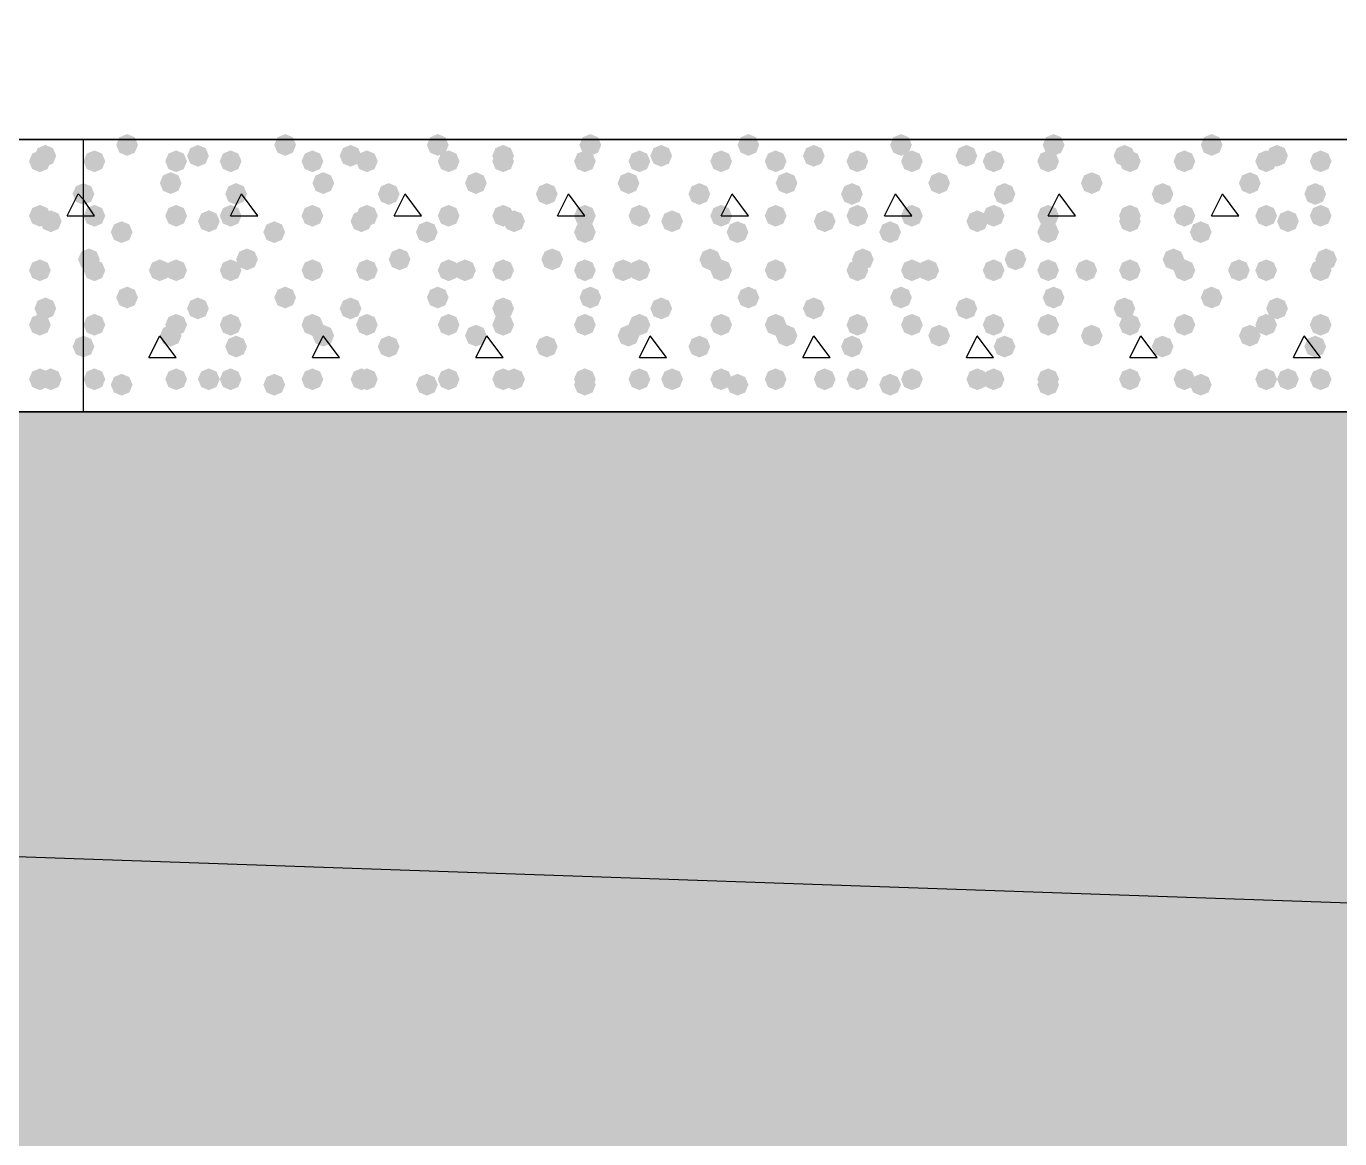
# Model space of a CAD drawing. Header units: millimetres. Extents: x 0 to 420, y 0 to 297.
# Drawn here: x 139.21 to 149.42, y 156.62 to 165.26 of the extents above; entities that cross this region are included whole.
import ezdxf

# ---------------------------------------------------------------- set-up
doc = ezdxf.new("R2010")
doc.units = ezdxf.units.MM
doc.layers.get('0').update_dxf_attribs({"linetype": 'CONTINUOUS'})

msp = doc.modelspace()

# ---------------------------------------------------------------- hatches: boundary and pattern name
at = {"true_color": 0x000008}
for points in [[(140.081, 164.338), (140.056129, 164.278204), (139.996333, 164.253333), (139.936538, 164.278204), (139.911667, 164.338), (139.936537, 164.397796), (139.996333, 164.422667), (140.056129, 164.397796)], [(141.308667, 164.338), (141.283796, 164.278204), (141.224, 164.253333), (141.164204, 164.278204), (141.139333, 164.338), (141.164204, 164.397796), (141.224, 164.422667), (141.283796, 164.397796)], [(142.494, 164.338), (142.469129, 164.278204), (142.409333, 164.253333), (142.349538, 164.278204), (142.324667, 164.338), (142.349537, 164.397796), (142.409333, 164.422667), (142.469129, 164.397796)], [(143.679333, 164.338), (143.654463, 164.278204), (143.594667, 164.253333), (143.534871, 164.278204), (143.51, 164.338), (143.534871, 164.397796), (143.594667, 164.422667), (143.654462, 164.397796)], [(144.907, 164.338), (144.882129, 164.278204), (144.822333, 164.253333), (144.762538, 164.278204), (144.737667, 164.338), (144.762537, 164.397796), (144.822333, 164.422667), (144.882129, 164.397796)], [(146.092333, 164.338), (146.067462, 164.278204), (146.007667, 164.253333), (145.947871, 164.278204), (145.923, 164.338), (145.947871, 164.397796), (146.007667, 164.422667), (146.067462, 164.397796)], [(147.277667, 164.338), (147.252796, 164.278204), (147.193, 164.253333), (147.133204, 164.278204), (147.108333, 164.338), (147.133204, 164.397796), (147.193, 164.422667), (147.252796, 164.397796)], [(148.505333, 164.338), (148.480463, 164.278204), (148.420667, 164.253333), (148.360871, 164.278204), (148.336, 164.338), (148.360871, 164.397796), (148.420667, 164.422667), (148.480462, 164.397796)], [(139.827, 164.211), (139.802129, 164.151204), (139.742333, 164.126333), (139.682538, 164.151204), (139.657667, 164.211), (139.682537, 164.270796), (139.742333, 164.295667), (139.802129, 164.270796)], [(140.462, 164.211), (140.437129, 164.151204), (140.377333, 164.126333), (140.317538, 164.151204), (140.292667, 164.211), (140.317537, 164.270796), (140.377333, 164.295667), (140.437129, 164.270796)], [(140.631333, 164.253333), (140.606462, 164.193537), (140.546667, 164.168667), (140.486871, 164.193537), (140.462, 164.253333), (140.486871, 164.313129), (140.546667, 164.338), (140.606462, 164.313129)], [(140.885333, 164.211), (140.860463, 164.151204), (140.800667, 164.126333), (140.740871, 164.151204), (140.716, 164.211), (140.740871, 164.270796), (140.800667, 164.295667), (140.860462, 164.270796)], [(141.520333, 164.211), (141.495463, 164.151204), (141.435667, 164.126333), (141.375871, 164.151204), (141.351, 164.211), (141.375871, 164.270796), (141.435667, 164.295667), (141.495462, 164.270796)], [(141.816667, 164.253333), (141.791796, 164.193537), (141.732, 164.168667), (141.672204, 164.193537), (141.647333, 164.253333), (141.672204, 164.313129), (141.732, 164.338), (141.791796, 164.313129)], [(141.943667, 164.211), (141.918796, 164.151204), (141.859, 164.126333), (141.799204, 164.151204), (141.774333, 164.211), (141.799204, 164.270796), (141.859, 164.295667), (141.918796, 164.270796)], [(142.578667, 164.211), (142.553796, 164.151204), (142.494, 164.126333), (142.434204, 164.151204), (142.409333, 164.211), (142.434204, 164.270796), (142.494, 164.295667), (142.553796, 164.270796)], [(143.002, 164.253333), (142.977129, 164.193537), (142.917333, 164.168667), (142.857538, 164.193537), (142.832667, 164.253333), (142.857537, 164.313129), (142.917333, 164.338), (142.977129, 164.313129)], [(143.002, 164.211), (142.977129, 164.151204), (142.917333, 164.126333), (142.857538, 164.151204), (142.832667, 164.211), (142.857537, 164.270796), (142.917333, 164.295667), (142.977129, 164.270796)], [(143.637, 164.211), (143.612129, 164.151204), (143.552333, 164.126333), (143.492538, 164.151204), (143.467667, 164.211), (143.492537, 164.270796), (143.552333, 164.295667), (143.612129, 164.270796)], [(144.060333, 164.211), (144.035463, 164.151204), (143.975667, 164.126333), (143.915871, 164.151204), (143.891, 164.211), (143.915871, 164.270796), (143.975667, 164.295667), (144.035462, 164.270796)], [(144.229667, 164.253333), (144.204796, 164.193537), (144.145, 164.168667), (144.085204, 164.193537), (144.060333, 164.253333), (144.085204, 164.313129), (144.145, 164.338), (144.204796, 164.313129)], [(144.695333, 164.211), (144.670463, 164.151204), (144.610667, 164.126333), (144.550871, 164.151204), (144.526, 164.211), (144.550871, 164.270796), (144.610667, 164.295667), (144.670462, 164.270796)], [(145.118667, 164.211), (145.093796, 164.151204), (145.034, 164.126333), (144.974204, 164.151204), (144.949333, 164.211), (144.974204, 164.270796), (145.034, 164.295667), (145.093796, 164.270796)], [(145.415, 164.253333), (145.390129, 164.193537), (145.330333, 164.168667), (145.270538, 164.193537), (145.245667, 164.253333), (145.270537, 164.313129), (145.330333, 164.338), (145.390129, 164.313129)], [(145.753667, 164.211), (145.728796, 164.151204), (145.669, 164.126333), (145.609204, 164.151204), (145.584333, 164.211), (145.609204, 164.270796), (145.669, 164.295667), (145.728796, 164.270796)], [(146.177, 164.211), (146.152129, 164.151204), (146.092333, 164.126333), (146.032538, 164.151204), (146.007667, 164.211), (146.032537, 164.270796), (146.092333, 164.295667), (146.152129, 164.270796)], [(146.600333, 164.253333), (146.575463, 164.193537), (146.515667, 164.168667), (146.455871, 164.193537), (146.431, 164.253333), (146.455871, 164.313129), (146.515667, 164.338), (146.575462, 164.313129)], [(146.812, 164.211), (146.787129, 164.151204), (146.727333, 164.126333), (146.667538, 164.151204), (146.642667, 164.211), (146.667537, 164.270796), (146.727333, 164.295667), (146.787129, 164.270796)], [(147.235333, 164.211), (147.210463, 164.151204), (147.150667, 164.126333), (147.090871, 164.151204), (147.066, 164.211), (147.090871, 164.270796), (147.150667, 164.295667), (147.210462, 164.270796)], [(147.828, 164.253333), (147.803129, 164.193537), (147.743333, 164.168667), (147.683538, 164.193537), (147.658667, 164.253333), (147.683537, 164.313129), (147.743333, 164.338), (147.803129, 164.313129)], [(147.870333, 164.211), (147.845463, 164.151204), (147.785667, 164.126333), (147.725871, 164.151204), (147.701, 164.211), (147.725871, 164.270796), (147.785667, 164.295667), (147.845462, 164.270796)], [(148.293667, 164.211), (148.268796, 164.151204), (148.209, 164.126333), (148.149204, 164.151204), (148.124333, 164.211), (148.149204, 164.270796), (148.209, 164.295667), (148.268796, 164.270796)], [(148.928667, 164.211), (148.903796, 164.151204), (148.844, 164.126333), (148.784204, 164.151204), (148.759333, 164.211), (148.784204, 164.270796), (148.844, 164.295667), (148.903796, 164.270796)], [(149.013333, 164.253333), (148.988463, 164.193537), (148.928667, 164.168667), (148.868871, 164.193537), (148.844, 164.253333), (148.868871, 164.313129), (148.928667, 164.338), (148.988462, 164.313129)], [(149.352, 164.211), (149.327129, 164.151204), (149.267333, 164.126333), (149.207538, 164.151204), (149.182667, 164.211), (149.207537, 164.270796), (149.267333, 164.295667), (149.327129, 164.270796)], [(140.419667, 164.041667), (140.394796, 163.981871), (140.335, 163.957), (140.275204, 163.981871), (140.250333, 164.041667), (140.275204, 164.101462), (140.335, 164.126333), (140.394796, 164.101463)], [(141.605, 164.041667), (141.580129, 163.981871), (141.520333, 163.957), (141.460537, 163.981871), (141.435667, 164.041667), (141.460537, 164.101462), (141.520333, 164.126333), (141.580129, 164.101463)], [(142.790333, 164.041667), (142.765463, 163.981871), (142.705667, 163.957), (142.645871, 163.981871), (142.621, 164.041667), (142.645871, 164.101462), (142.705667, 164.126333), (142.765462, 164.101463)], [(143.975667, 164.041667), (143.950796, 163.981871), (143.891, 163.957), (143.831204, 163.981871), (143.806333, 164.041667), (143.831204, 164.101462), (143.891, 164.126333), (143.950796, 164.101463)], [(145.203333, 164.041667), (145.178462, 163.981871), (145.118667, 163.957), (145.058871, 163.981871), (145.034, 164.041667), (145.058871, 164.101462), (145.118667, 164.126333), (145.178462, 164.101463)], [(146.388667, 164.041667), (146.363796, 163.981871), (146.304, 163.957), (146.244204, 163.981871), (146.219333, 164.041667), (146.244204, 164.101462), (146.304, 164.126333), (146.363796, 164.101463)], [(147.574, 164.041667), (147.549129, 163.981871), (147.489333, 163.957), (147.429538, 163.981871), (147.404667, 164.041667), (147.429537, 164.101462), (147.489333, 164.126333), (147.549129, 164.101463)], [(148.801667, 164.041667), (148.776796, 163.981871), (148.717, 163.957), (148.657204, 163.981871), (148.632333, 164.041667), (148.657204, 164.101462), (148.717, 164.126333), (148.776796, 164.101463)], [(140.927667, 163.957), (140.902796, 163.897204), (140.843, 163.872333), (140.783204, 163.897204), (140.758333, 163.957), (140.783204, 164.016796), (140.843, 164.041667), (140.902796, 164.016796)], [(142.113, 163.957), (142.088129, 163.897204), (142.028333, 163.872333), (141.968538, 163.897204), (141.943667, 163.957), (141.968537, 164.016796), (142.028333, 164.041667), (142.088129, 164.016796)], [(143.340667, 163.957), (143.315796, 163.897204), (143.256, 163.872333), (143.196204, 163.897204), (143.171333, 163.957), (143.196204, 164.016796), (143.256, 164.041667), (143.315796, 164.016796)], [(144.526, 163.957), (144.501129, 163.897204), (144.441333, 163.872333), (144.381538, 163.897204), (144.356667, 163.957), (144.381537, 164.016796), (144.441333, 164.041667), (144.501129, 164.016796)], [(145.711333, 163.957), (145.686462, 163.897204), (145.626667, 163.872333), (145.566871, 163.897204), (145.542, 163.957), (145.566871, 164.016796), (145.626667, 164.041667), (145.686462, 164.016796)], [(146.896667, 163.957), (146.871796, 163.897204), (146.812, 163.872333), (146.752204, 163.897204), (146.727333, 163.957), (146.752204, 164.016796), (146.812, 164.041667), (146.871796, 164.016796)], [(148.124333, 163.957), (148.099463, 163.897204), (148.039667, 163.872333), (147.979871, 163.897204), (147.955, 163.957), (147.979871, 164.016796), (148.039667, 164.041667), (148.099462, 164.016796)], [(149.309667, 163.957), (149.284796, 163.897204), (149.225, 163.872333), (149.165204, 163.897204), (149.140333, 163.957), (149.165204, 164.016796), (149.225, 164.041667), (149.284796, 164.016796)], [(139.827, 163.787667), (139.802129, 163.727871), (139.742333, 163.703), (139.682538, 163.727871), (139.657667, 163.787667), (139.682537, 163.847462), (139.742333, 163.872333), (139.802129, 163.847463)], [(140.462, 163.787667), (140.437129, 163.727871), (140.377333, 163.703), (140.317538, 163.727871), (140.292667, 163.787667), (140.317537, 163.847462), (140.377333, 163.872333), (140.437129, 163.847463)], [(140.885333, 163.787667), (140.860463, 163.727871), (140.800667, 163.703), (140.740871, 163.727871), (140.716, 163.787667), (140.740871, 163.847462), (140.800667, 163.872333), (140.860462, 163.847463)], [(141.520333, 163.787667), (141.495463, 163.727871), (141.435667, 163.703), (141.375871, 163.727871), (141.351, 163.787667), (141.375871, 163.847462), (141.435667, 163.872333), (141.495462, 163.847463)], [(141.943667, 163.787667), (141.918796, 163.727871), (141.859, 163.703), (141.799204, 163.727871), (141.774333, 163.787667), (141.799204, 163.847462), (141.859, 163.872333), (141.918796, 163.847463)], [(142.578667, 163.787667), (142.553796, 163.727871), (142.494, 163.703), (142.434204, 163.727871), (142.409333, 163.787667), (142.434204, 163.847462), (142.494, 163.872333), (142.553796, 163.847463)], [(143.002, 163.787667), (142.977129, 163.727871), (142.917333, 163.703), (142.857538, 163.727871), (142.832667, 163.787667), (142.857537, 163.847462), (142.917333, 163.872333), (142.977129, 163.847463)], [(143.637, 163.787667), (143.612129, 163.727871), (143.552333, 163.703), (143.492538, 163.727871), (143.467667, 163.787667), (143.492537, 163.847462), (143.552333, 163.872333), (143.612129, 163.847463)], [(144.060333, 163.787667), (144.035463, 163.727871), (143.975667, 163.703), (143.915871, 163.727871), (143.891, 163.787667), (143.915871, 163.847462), (143.975667, 163.872333), (144.035462, 163.847463)], [(144.695333, 163.787667), (144.670463, 163.727871), (144.610667, 163.703), (144.550871, 163.727871), (144.526, 163.787667), (144.550871, 163.847462), (144.610667, 163.872333), (144.670462, 163.847463)], [(145.118667, 163.787667), (145.093796, 163.727871), (145.034, 163.703), (144.974204, 163.727871), (144.949333, 163.787667), (144.974204, 163.847462), (145.034, 163.872333), (145.093796, 163.847463)], [(145.753667, 163.787667), (145.728796, 163.727871), (145.669, 163.703), (145.609204, 163.727871), (145.584333, 163.787667), (145.609204, 163.847462), (145.669, 163.872333), (145.728796, 163.847463)], [(146.177, 163.787667), (146.152129, 163.727871), (146.092333, 163.703), (146.032538, 163.727871), (146.007667, 163.787667), (146.032537, 163.847462), (146.092333, 163.872333), (146.152129, 163.847463)], [(146.812, 163.787667), (146.787129, 163.727871), (146.727333, 163.703), (146.667538, 163.727871), (146.642667, 163.787667), (146.667537, 163.847462), (146.727333, 163.872333), (146.787129, 163.847463)], [(147.235333, 163.787667), (147.210463, 163.727871), (147.150667, 163.703), (147.090871, 163.727871), (147.066, 163.787667), (147.090871, 163.847462), (147.150667, 163.872333), (147.210462, 163.847463)], [(147.870333, 163.787667), (147.845463, 163.727871), (147.785667, 163.703), (147.725871, 163.727871), (147.701, 163.787667), (147.725871, 163.847462), (147.785667, 163.872333), (147.845462, 163.847463)], [(148.293667, 163.787667), (148.268796, 163.727871), (148.209, 163.703), (148.149204, 163.727871), (148.124333, 163.787667), (148.149204, 163.847462), (148.209, 163.872333), (148.268796, 163.847463)], [(148.928667, 163.787667), (148.903796, 163.727871), (148.844, 163.703), (148.784204, 163.727871), (148.759333, 163.787667), (148.784204, 163.847462), (148.844, 163.872333), (148.903796, 163.847463)], [(149.352, 163.787667), (149.327129, 163.727871), (149.267333, 163.703), (149.207538, 163.727871), (149.182667, 163.787667), (149.207537, 163.847462), (149.267333, 163.872333), (149.327129, 163.847463)], [(140.716, 163.745333), (140.691129, 163.685537), (140.631333, 163.660667), (140.571538, 163.685537), (140.546667, 163.745333), (140.571537, 163.805129), (140.631333, 163.83), (140.691129, 163.805129)], [(141.901333, 163.745333), (141.876463, 163.685537), (141.816667, 163.660667), (141.756871, 163.685537), (141.732, 163.745333), (141.756871, 163.805129), (141.816667, 163.83), (141.876462, 163.805129)], [(143.086667, 163.745333), (143.061796, 163.685537), (143.002, 163.660667), (142.942204, 163.685537), (142.917333, 163.745333), (142.942204, 163.805129), (143.002, 163.83), (143.061796, 163.805129)], [(144.314333, 163.745333), (144.289463, 163.685537), (144.229667, 163.660667), (144.169871, 163.685537), (144.145, 163.745333), (144.169871, 163.805129), (144.229667, 163.83), (144.289462, 163.805129)], [(145.499667, 163.745333), (145.474796, 163.685537), (145.415, 163.660667), (145.355204, 163.685537), (145.330333, 163.745333), (145.355204, 163.805129), (145.415, 163.83), (145.474796, 163.805129)], [(146.685, 163.745333), (146.660129, 163.685537), (146.600333, 163.660667), (146.540538, 163.685537), (146.515667, 163.745333), (146.540537, 163.805129), (146.600333, 163.83), (146.660129, 163.805129)], [(147.870333, 163.745333), (147.845463, 163.685537), (147.785667, 163.660667), (147.725871, 163.685537), (147.701, 163.745333), (147.725871, 163.805129), (147.785667, 163.83), (147.845462, 163.805129)], [(149.098, 163.745333), (149.073129, 163.685537), (149.013333, 163.660667), (148.953537, 163.685537), (148.928667, 163.745333), (148.953537, 163.805129), (149.013333, 163.83), (149.073129, 163.805129)], [(140.038667, 163.660667), (140.013796, 163.600871), (139.954, 163.576), (139.894204, 163.600871), (139.869333, 163.660667), (139.894204, 163.720462), (139.954, 163.745333), (140.013796, 163.720463)], [(141.224, 163.660667), (141.199129, 163.600871), (141.139333, 163.576), (141.079537, 163.600871), (141.054667, 163.660667), (141.079537, 163.720462), (141.139333, 163.745333), (141.199129, 163.720463)], [(142.409333, 163.660667), (142.384463, 163.600871), (142.324667, 163.576), (142.264871, 163.600871), (142.24, 163.660667), (142.264871, 163.720462), (142.324667, 163.745333), (142.384462, 163.720463)], [(143.637, 163.660667), (143.612129, 163.600871), (143.552333, 163.576), (143.492538, 163.600871), (143.467667, 163.660667), (143.492537, 163.720462), (143.552333, 163.745333), (143.612129, 163.720463)], [(144.822333, 163.660667), (144.797462, 163.600871), (144.737667, 163.576), (144.677871, 163.600871), (144.653, 163.660667), (144.677871, 163.720462), (144.737667, 163.745333), (144.797462, 163.720463)], [(146.007667, 163.660667), (145.982796, 163.600871), (145.923, 163.576), (145.863204, 163.600871), (145.838333, 163.660667), (145.863204, 163.720462), (145.923, 163.745333), (145.982796, 163.720463)], [(147.235333, 163.660667), (147.210463, 163.600871), (147.150667, 163.576), (147.090871, 163.600871), (147.066, 163.660667), (147.090871, 163.720462), (147.150667, 163.745333), (147.210462, 163.720463)], [(148.420667, 163.660667), (148.395796, 163.600871), (148.336, 163.576), (148.276204, 163.600871), (148.251333, 163.660667), (148.276204, 163.720462), (148.336, 163.745333), (148.395796, 163.720463)], [(139.784667, 163.449), (139.759796, 163.389204), (139.7, 163.364333), (139.640204, 163.389204), (139.615333, 163.449), (139.640204, 163.508796), (139.7, 163.533667), (139.759796, 163.508796)], [(139.827, 163.364333), (139.802129, 163.304537), (139.742333, 163.279667), (139.682538, 163.304537), (139.657667, 163.364333), (139.682537, 163.424129), (139.742333, 163.449), (139.802129, 163.424129)], [(140.335, 163.364333), (140.310129, 163.304537), (140.250333, 163.279667), (140.190538, 163.304537), (140.165667, 163.364333), (140.190537, 163.424129), (140.250333, 163.449), (140.310129, 163.424129)], [(140.462, 163.364333), (140.437129, 163.304537), (140.377333, 163.279667), (140.317538, 163.304537), (140.292667, 163.364333), (140.317537, 163.424129), (140.377333, 163.449), (140.437129, 163.424129)], [(140.885333, 163.364333), (140.860463, 163.304537), (140.800667, 163.279667), (140.740871, 163.304537), (140.716, 163.364333), (140.740871, 163.424129), (140.800667, 163.449), (140.860462, 163.424129)], [(141.012333, 163.449), (140.987462, 163.389204), (140.927667, 163.364333), (140.867871, 163.389204), (140.843, 163.449), (140.867871, 163.508796), (140.927667, 163.533667), (140.987462, 163.508796)], [(141.520333, 163.364333), (141.495463, 163.304537), (141.435667, 163.279667), (141.375871, 163.304537), (141.351, 163.364333), (141.375871, 163.424129), (141.435667, 163.449), (141.495462, 163.424129)], [(141.520333, 163.364333), (141.495463, 163.304537), (141.435667, 163.279667), (141.375871, 163.304537), (141.351, 163.364333), (141.375871, 163.424129), (141.435667, 163.449), (141.495462, 163.424129)], [(141.943667, 163.364333), (141.918796, 163.304537), (141.859, 163.279667), (141.799204, 163.304537), (141.774333, 163.364333), (141.799204, 163.424129), (141.859, 163.449), (141.918796, 163.424129)], [(142.197667, 163.449), (142.172796, 163.389204), (142.113, 163.364333), (142.053204, 163.389204), (142.028333, 163.449), (142.053204, 163.508796), (142.113, 163.533667), (142.172796, 163.508796)], [(142.578667, 163.364333), (142.553796, 163.304537), (142.494, 163.279667), (142.434204, 163.304537), (142.409333, 163.364333), (142.434204, 163.424129), (142.494, 163.449), (142.553796, 163.424129)], [(142.705667, 163.364333), (142.680796, 163.304537), (142.621, 163.279667), (142.561204, 163.304537), (142.536333, 163.364333), (142.561204, 163.424129), (142.621, 163.449), (142.680796, 163.424129)], [(143.002, 163.364333), (142.977129, 163.304537), (142.917333, 163.279667), (142.857538, 163.304537), (142.832667, 163.364333), (142.857537, 163.424129), (142.917333, 163.449), (142.977129, 163.424129)], [(143.383, 163.449), (143.358129, 163.389204), (143.298333, 163.364333), (143.238537, 163.389204), (143.213667, 163.449), (143.238537, 163.508796), (143.298333, 163.533667), (143.358129, 163.508796)], [(143.637, 163.364333), (143.612129, 163.304537), (143.552333, 163.279667), (143.492538, 163.304537), (143.467667, 163.364333), (143.492537, 163.424129), (143.552333, 163.449), (143.612129, 163.424129)], [(143.933333, 163.364333), (143.908463, 163.304537), (143.848667, 163.279667), (143.788871, 163.304537), (143.764, 163.364333), (143.788871, 163.424129), (143.848667, 163.449), (143.908462, 163.424129)], [(144.060333, 163.364333), (144.035463, 163.304537), (143.975667, 163.279667), (143.915871, 163.304537), (143.891, 163.364333), (143.915871, 163.424129), (143.975667, 163.449), (144.035462, 163.424129)], [(144.610667, 163.449), (144.585796, 163.389204), (144.526, 163.364333), (144.466204, 163.389204), (144.441333, 163.449), (144.466204, 163.508796), (144.526, 163.533667), (144.585796, 163.508796)], [(144.695333, 163.364333), (144.670463, 163.304537), (144.610667, 163.279667), (144.550871, 163.304537), (144.526, 163.364333), (144.550871, 163.424129), (144.610667, 163.449), (144.670462, 163.424129)], [(145.118667, 163.364333), (145.093796, 163.304537), (145.034, 163.279667), (144.974204, 163.304537), (144.949333, 163.364333), (144.974204, 163.424129), (145.034, 163.449), (145.093796, 163.424129)], [(145.118667, 163.364333), (145.093796, 163.304537), (145.034, 163.279667), (144.974204, 163.304537), (144.949333, 163.364333), (144.974204, 163.424129), (145.034, 163.449), (145.093796, 163.424129)], [(145.753667, 163.364333), (145.728796, 163.304537), (145.669, 163.279667), (145.609204, 163.304537), (145.584333, 163.364333), (145.609204, 163.424129), (145.669, 163.449), (145.728796, 163.424129)], [(145.796, 163.449), (145.771129, 163.389204), (145.711333, 163.364333), (145.651538, 163.389204), (145.626667, 163.449), (145.651537, 163.508796), (145.711333, 163.533667), (145.771129, 163.508796)], [(146.177, 163.364333), (146.152129, 163.304537), (146.092333, 163.279667), (146.032538, 163.304537), (146.007667, 163.364333), (146.032537, 163.424129), (146.092333, 163.449), (146.152129, 163.424129)], [(146.304, 163.364333), (146.279129, 163.304537), (146.219333, 163.279667), (146.159538, 163.304537), (146.134667, 163.364333), (146.159537, 163.424129), (146.219333, 163.449), (146.279129, 163.424129)], [(146.812, 163.364333), (146.787129, 163.304537), (146.727333, 163.279667), (146.667538, 163.304537), (146.642667, 163.364333), (146.667537, 163.424129), (146.727333, 163.449), (146.787129, 163.424129)], [(146.981333, 163.449), (146.956462, 163.389204), (146.896667, 163.364333), (146.836871, 163.389204), (146.812, 163.449), (146.836871, 163.508796), (146.896667, 163.533667), (146.956462, 163.508796)], [(147.235333, 163.364333), (147.210463, 163.304537), (147.150667, 163.279667), (147.090871, 163.304537), (147.066, 163.364333), (147.090871, 163.424129), (147.150667, 163.449), (147.210462, 163.424129)], [(147.531667, 163.364333), (147.506796, 163.304537), (147.447, 163.279667), (147.387204, 163.304537), (147.362333, 163.364333), (147.387204, 163.424129), (147.447, 163.449), (147.506796, 163.424129)], [(147.870333, 163.364333), (147.845463, 163.304537), (147.785667, 163.279667), (147.725871, 163.304537), (147.701, 163.364333), (147.725871, 163.424129), (147.785667, 163.449), (147.845462, 163.424129)], [(148.209, 163.449), (148.184129, 163.389204), (148.124333, 163.364333), (148.064538, 163.389204), (148.039667, 163.449), (148.064537, 163.508796), (148.124333, 163.533667), (148.184129, 163.508796)], [(148.293667, 163.364333), (148.268796, 163.304537), (148.209, 163.279667), (148.149204, 163.304537), (148.124333, 163.364333), (148.149204, 163.424129), (148.209, 163.449), (148.268796, 163.424129)], [(148.717, 163.364333), (148.692129, 163.304537), (148.632333, 163.279667), (148.572538, 163.304537), (148.547667, 163.364333), (148.572537, 163.424129), (148.632333, 163.449), (148.692129, 163.424129)], [(148.928667, 163.364333), (148.903796, 163.304537), (148.844, 163.279667), (148.784204, 163.304537), (148.759333, 163.364333), (148.784204, 163.424129), (148.844, 163.449), (148.903796, 163.424129)], [(149.352, 163.364333), (149.327129, 163.304537), (149.267333, 163.279667), (149.207538, 163.304537), (149.182667, 163.364333), (149.207537, 163.424129), (149.267333, 163.449), (149.327129, 163.424129)], [(149.394333, 163.449), (149.369463, 163.389204), (149.309667, 163.364333), (149.249871, 163.389204), (149.225, 163.449), (149.249871, 163.508796), (149.309667, 163.533667), (149.369462, 163.508796)], [(140.081, 163.152667), (140.056129, 163.092871), (139.996333, 163.068), (139.936538, 163.092871), (139.911667, 163.152667), (139.936537, 163.212462), (139.996333, 163.237333), (140.056129, 163.212463)], [(140.631333, 163.068), (140.606462, 163.008204), (140.546667, 162.983333), (140.486871, 163.008204), (140.462, 163.068), (140.486871, 163.127796), (140.546667, 163.152667), (140.606462, 163.127796)], [(141.308667, 163.152667), (141.283796, 163.092871), (141.224, 163.068), (141.164204, 163.092871), (141.139333, 163.152667), (141.164204, 163.212462), (141.224, 163.237333), (141.283796, 163.212463)], [(141.816667, 163.068), (141.791796, 163.008204), (141.732, 162.983333), (141.672204, 163.008204), (141.647333, 163.068), (141.672204, 163.127796), (141.732, 163.152667), (141.791796, 163.127796)], [(142.494, 163.152667), (142.469129, 163.092871), (142.409333, 163.068), (142.349538, 163.092871), (142.324667, 163.152667), (142.349537, 163.212462), (142.409333, 163.237333), (142.469129, 163.212463)], [(143.002, 163.068), (142.977129, 163.008204), (142.917333, 162.983333), (142.857538, 163.008204), (142.832667, 163.068), (142.857537, 163.127796), (142.917333, 163.152667), (142.977129, 163.127796)], [(143.679333, 163.152667), (143.654463, 163.092871), (143.594667, 163.068), (143.534871, 163.092871), (143.51, 163.152667), (143.534871, 163.212462), (143.594667, 163.237333), (143.654462, 163.212463)], [(144.229667, 163.068), (144.204796, 163.008204), (144.145, 162.983333), (144.085204, 163.008204), (144.060333, 163.068), (144.085204, 163.127796), (144.145, 163.152667), (144.204796, 163.127796)], [(144.907, 163.152667), (144.882129, 163.092871), (144.822333, 163.068), (144.762538, 163.092871), (144.737667, 163.152667), (144.762537, 163.212462), (144.822333, 163.237333), (144.882129, 163.212463)], [(145.415, 163.068), (145.390129, 163.008204), (145.330333, 162.983333), (145.270538, 163.008204), (145.245667, 163.068), (145.270537, 163.127796), (145.330333, 163.152667), (145.390129, 163.127796)], [(146.092333, 163.152667), (146.067462, 163.092871), (146.007667, 163.068), (145.947871, 163.092871), (145.923, 163.152667), (145.947871, 163.212462), (146.007667, 163.237333), (146.067462, 163.212463)], [(146.600333, 163.068), (146.575463, 163.008204), (146.515667, 162.983333), (146.455871, 163.008204), (146.431, 163.068), (146.455871, 163.127796), (146.515667, 163.152667), (146.575462, 163.127796)], [(147.277667, 163.152667), (147.252796, 163.092871), (147.193, 163.068), (147.133204, 163.092871), (147.108333, 163.152667), (147.133204, 163.212462), (147.193, 163.237333), (147.252796, 163.212463)], [(147.828, 163.068), (147.803129, 163.008204), (147.743333, 162.983333), (147.683538, 163.008204), (147.658667, 163.068), (147.683537, 163.127796), (147.743333, 163.152667), (147.803129, 163.127796)], [(148.505333, 163.152667), (148.480463, 163.092871), (148.420667, 163.068), (148.360871, 163.092871), (148.336, 163.152667), (148.360871, 163.212462), (148.420667, 163.237333), (148.480462, 163.212463)], [(149.013333, 163.068), (148.988463, 163.008204), (148.928667, 162.983333), (148.868871, 163.008204), (148.844, 163.068), (148.868871, 163.127796), (148.928667, 163.152667), (148.988462, 163.127796)], [(139.827, 162.941), (139.802129, 162.881204), (139.742333, 162.856333), (139.682538, 162.881204), (139.657667, 162.941), (139.682537, 163.000796), (139.742333, 163.025667), (139.802129, 163.000796)], [(140.419667, 162.856333), (140.394796, 162.796537), (140.335, 162.771667), (140.275204, 162.796537), (140.250333, 162.856333), (140.275204, 162.916129), (140.335, 162.941), (140.394796, 162.916129)], [(140.462, 162.941), (140.437129, 162.881204), (140.377333, 162.856333), (140.317538, 162.881204), (140.292667, 162.941), (140.317537, 163.000796), (140.377333, 163.025667), (140.437129, 163.000796)], [(140.885333, 162.941), (140.860463, 162.881204), (140.800667, 162.856333), (140.740871, 162.881204), (140.716, 162.941), (140.740871, 163.000796), (140.800667, 163.025667), (140.860462, 163.000796)], [(141.520333, 162.941), (141.495463, 162.881204), (141.435667, 162.856333), (141.375871, 162.881204), (141.351, 162.941), (141.375871, 163.000796), (141.435667, 163.025667), (141.495462, 163.000796)], [(141.605, 162.856333), (141.580129, 162.796537), (141.520333, 162.771667), (141.460537, 162.796537), (141.435667, 162.856333), (141.460537, 162.916129), (141.520333, 162.941), (141.580129, 162.916129)], [(141.943667, 162.941), (141.918796, 162.881204), (141.859, 162.856333), (141.799204, 162.881204), (141.774333, 162.941), (141.799204, 163.000796), (141.859, 163.025667), (141.918796, 163.000796)], [(142.578667, 162.941), (142.553796, 162.881204), (142.494, 162.856333), (142.434204, 162.881204), (142.409333, 162.941), (142.434204, 163.000796), (142.494, 163.025667), (142.553796, 163.000796)], [(142.790333, 162.856333), (142.765463, 162.796537), (142.705667, 162.771667), (142.645871, 162.796537), (142.621, 162.856333), (142.645871, 162.916129), (142.705667, 162.941), (142.765462, 162.916129)], [(143.002, 162.941), (142.977129, 162.881204), (142.917333, 162.856333), (142.857538, 162.881204), (142.832667, 162.941), (142.857537, 163.000796), (142.917333, 163.025667), (142.977129, 163.000796)], [(143.637, 162.941), (143.612129, 162.881204), (143.552333, 162.856333), (143.492538, 162.881204), (143.467667, 162.941), (143.492537, 163.000796), (143.552333, 163.025667), (143.612129, 163.000796)], [(143.975667, 162.856333), (143.950796, 162.796537), (143.891, 162.771667), (143.831204, 162.796537), (143.806333, 162.856333), (143.831204, 162.916129), (143.891, 162.941), (143.950796, 162.916129)], [(144.060333, 162.941), (144.035463, 162.881204), (143.975667, 162.856333), (143.915871, 162.881204), (143.891, 162.941), (143.915871, 163.000796), (143.975667, 163.025667), (144.035462, 163.000796)], [(144.695333, 162.941), (144.670463, 162.881204), (144.610667, 162.856333), (144.550871, 162.881204), (144.526, 162.941), (144.550871, 163.000796), (144.610667, 163.025667), (144.670462, 163.000796)], [(145.118667, 162.941), (145.093796, 162.881204), (145.034, 162.856333), (144.974204, 162.881204), (144.949333, 162.941), (144.974204, 163.000796), (145.034, 163.025667), (145.093796, 163.000796)], [(145.203333, 162.856333), (145.178462, 162.796537), (145.118667, 162.771667), (145.058871, 162.796537), (145.034, 162.856333), (145.058871, 162.916129), (145.118667, 162.941), (145.178462, 162.916129)], [(145.753667, 162.941), (145.728796, 162.881204), (145.669, 162.856333), (145.609204, 162.881204), (145.584333, 162.941), (145.609204, 163.000796), (145.669, 163.025667), (145.728796, 163.000796)], [(146.177, 162.941), (146.152129, 162.881204), (146.092333, 162.856333), (146.032538, 162.881204), (146.007667, 162.941), (146.032537, 163.000796), (146.092333, 163.025667), (146.152129, 163.000796)], [(146.388667, 162.856333), (146.363796, 162.796537), (146.304, 162.771667), (146.244204, 162.796537), (146.219333, 162.856333), (146.244204, 162.916129), (146.304, 162.941), (146.363796, 162.916129)], [(146.812, 162.941), (146.787129, 162.881204), (146.727333, 162.856333), (146.667538, 162.881204), (146.642667, 162.941), (146.667537, 163.000796), (146.727333, 163.025667), (146.787129, 163.000796)], [(147.235333, 162.941), (147.210463, 162.881204), (147.150667, 162.856333), (147.090871, 162.881204), (147.066, 162.941), (147.090871, 163.000796), (147.150667, 163.025667), (147.210462, 163.000796)], [(147.574, 162.856333), (147.549129, 162.796537), (147.489333, 162.771667), (147.429538, 162.796537), (147.404667, 162.856333), (147.429537, 162.916129), (147.489333, 162.941), (147.549129, 162.916129)], [(147.870333, 162.941), (147.845463, 162.881204), (147.785667, 162.856333), (147.725871, 162.881204), (147.701, 162.941), (147.725871, 163.000796), (147.785667, 163.025667), (147.845462, 163.000796)], [(148.293667, 162.941), (148.268796, 162.881204), (148.209, 162.856333), (148.149204, 162.881204), (148.124333, 162.941), (148.149204, 163.000796), (148.209, 163.025667), (148.268796, 163.000796)], [(148.801667, 162.856333), (148.776796, 162.796537), (148.717, 162.771667), (148.657204, 162.796537), (148.632333, 162.856333), (148.657204, 162.916129), (148.717, 162.941), (148.776796, 162.916129)], [(148.928667, 162.941), (148.903796, 162.881204), (148.844, 162.856333), (148.784204, 162.881204), (148.759333, 162.941), (148.784204, 163.000796), (148.844, 163.025667), (148.903796, 163.000796)], [(149.352, 162.941), (149.327129, 162.881204), (149.267333, 162.856333), (149.207538, 162.881204), (149.182667, 162.941), (149.207537, 163.000796), (149.267333, 163.025667), (149.327129, 163.000796)], [(140.927667, 162.771667), (140.902796, 162.711871), (140.843, 162.687), (140.783204, 162.711871), (140.758333, 162.771667), (140.783204, 162.831462), (140.843, 162.856333), (140.902796, 162.831463)], [(142.113, 162.771667), (142.088129, 162.711871), (142.028333, 162.687), (141.968538, 162.711871), (141.943667, 162.771667), (141.968537, 162.831462), (142.028333, 162.856333), (142.088129, 162.831463)], [(143.340667, 162.771667), (143.315796, 162.711871), (143.256, 162.687), (143.196204, 162.711871), (143.171333, 162.771667), (143.196204, 162.831462), (143.256, 162.856333), (143.315796, 162.831463)], [(144.526, 162.771667), (144.501129, 162.711871), (144.441333, 162.687), (144.381538, 162.711871), (144.356667, 162.771667), (144.381537, 162.831462), (144.441333, 162.856333), (144.501129, 162.831463)], [(145.711333, 162.771667), (145.686462, 162.711871), (145.626667, 162.687), (145.566871, 162.711871), (145.542, 162.771667), (145.566871, 162.831462), (145.626667, 162.856333), (145.686462, 162.831463)], [(146.896667, 162.771667), (146.871796, 162.711871), (146.812, 162.687), (146.752204, 162.711871), (146.727333, 162.771667), (146.752204, 162.831462), (146.812, 162.856333), (146.871796, 162.831463)], [(148.124333, 162.771667), (148.099463, 162.711871), (148.039667, 162.687), (147.979871, 162.711871), (147.955, 162.771667), (147.979871, 162.831462), (148.039667, 162.856333), (148.099462, 162.831463)], [(149.309667, 162.771667), (149.284796, 162.711871), (149.225, 162.687), (149.165204, 162.711871), (149.140333, 162.771667), (149.165204, 162.831462), (149.225, 162.856333), (149.284796, 162.831463)], [(139.827, 162.517667), (139.802129, 162.457871), (139.742333, 162.433), (139.682538, 162.457871), (139.657667, 162.517667), (139.682537, 162.577462), (139.742333, 162.602333), (139.802129, 162.577463)], [(140.038667, 162.475333), (140.013796, 162.415537), (139.954, 162.390667), (139.894204, 162.415537), (139.869333, 162.475333), (139.894204, 162.535129), (139.954, 162.56), (140.013796, 162.535129)], [(140.462, 162.517667), (140.437129, 162.457871), (140.377333, 162.433), (140.317538, 162.457871), (140.292667, 162.517667), (140.317537, 162.577462), (140.377333, 162.602333), (140.437129, 162.577463)], [(140.716, 162.517667), (140.691129, 162.457871), (140.631333, 162.433), (140.571538, 162.457871), (140.546667, 162.517667), (140.571537, 162.577462), (140.631333, 162.602333), (140.691129, 162.577463)], [(140.885333, 162.517667), (140.860463, 162.457871), (140.800667, 162.433), (140.740871, 162.457871), (140.716, 162.517667), (140.740871, 162.577462), (140.800667, 162.602333), (140.860462, 162.577463)], [(141.224, 162.475333), (141.199129, 162.415537), (141.139333, 162.390667), (141.079537, 162.415537), (141.054667, 162.475333), (141.079537, 162.535129), (141.139333, 162.56), (141.199129, 162.535129)], [(141.520333, 162.517667), (141.495463, 162.457871), (141.435667, 162.433), (141.375871, 162.457871), (141.351, 162.517667), (141.375871, 162.577462), (141.435667, 162.602333), (141.495462, 162.577463)], [(141.901333, 162.517667), (141.876463, 162.457871), (141.816667, 162.433), (141.756871, 162.457871), (141.732, 162.517667), (141.756871, 162.577462), (141.816667, 162.602333), (141.876462, 162.577463)], [(141.943667, 162.517667), (141.918796, 162.457871), (141.859, 162.433), (141.799204, 162.457871), (141.774333, 162.517667), (141.799204, 162.577462), (141.859, 162.602333), (141.918796, 162.577463)], [(142.409333, 162.475333), (142.384463, 162.415537), (142.324667, 162.390667), (142.264871, 162.415537), (142.24, 162.475333), (142.264871, 162.535129), (142.324667, 162.56), (142.384462, 162.535129)], [(142.578667, 162.517667), (142.553796, 162.457871), (142.494, 162.433), (142.434204, 162.457871), (142.409333, 162.517667), (142.434204, 162.577462), (142.494, 162.602333), (142.553796, 162.577463)], [(143.002, 162.517667), (142.977129, 162.457871), (142.917333, 162.433), (142.857538, 162.457871), (142.832667, 162.517667), (142.857537, 162.577462), (142.917333, 162.602333), (142.977129, 162.577463)], [(143.086667, 162.517667), (143.061796, 162.457871), (143.002, 162.433), (142.942204, 162.457871), (142.917333, 162.517667), (142.942204, 162.577462), (143.002, 162.602333), (143.061796, 162.577463)], [(143.637, 162.517667), (143.612129, 162.457871), (143.552333, 162.433), (143.492538, 162.457871), (143.467667, 162.517667), (143.492537, 162.577462), (143.552333, 162.602333), (143.612129, 162.577463)], [(143.637, 162.475333), (143.612129, 162.415537), (143.552333, 162.390667), (143.492538, 162.415537), (143.467667, 162.475333), (143.492537, 162.535129), (143.552333, 162.56), (143.612129, 162.535129)], [(144.060333, 162.517667), (144.035463, 162.457871), (143.975667, 162.433), (143.915871, 162.457871), (143.891, 162.517667), (143.915871, 162.577462), (143.975667, 162.602333), (144.035462, 162.577463)], [(144.314333, 162.517667), (144.289463, 162.457871), (144.229667, 162.433), (144.169871, 162.457871), (144.145, 162.517667), (144.169871, 162.577462), (144.229667, 162.602333), (144.289462, 162.577463)], [(144.695333, 162.517667), (144.670463, 162.457871), (144.610667, 162.433), (144.550871, 162.457871), (144.526, 162.517667), (144.550871, 162.577462), (144.610667, 162.602333), (144.670462, 162.577463)], [(144.822333, 162.475333), (144.797462, 162.415537), (144.737667, 162.390667), (144.677871, 162.415537), (144.653, 162.475333), (144.677871, 162.535129), (144.737667, 162.56), (144.797462, 162.535129)], [(145.118667, 162.517667), (145.093796, 162.457871), (145.034, 162.433), (144.974204, 162.457871), (144.949333, 162.517667), (144.974204, 162.577462), (145.034, 162.602333), (145.093796, 162.577463)], [(145.499667, 162.517667), (145.474796, 162.457871), (145.415, 162.433), (145.355204, 162.457871), (145.330333, 162.517667), (145.355204, 162.577462), (145.415, 162.602333), (145.474796, 162.577463)], [(145.753667, 162.517667), (145.728796, 162.457871), (145.669, 162.433), (145.609204, 162.457871), (145.584333, 162.517667), (145.609204, 162.577462), (145.669, 162.602333), (145.728796, 162.577463)], [(146.007667, 162.475333), (145.982796, 162.415537), (145.923, 162.390667), (145.863204, 162.415537), (145.838333, 162.475333), (145.863204, 162.535129), (145.923, 162.56), (145.982796, 162.535129)], [(146.177, 162.517667), (146.152129, 162.457871), (146.092333, 162.433), (146.032538, 162.457871), (146.007667, 162.517667), (146.032537, 162.577462), (146.092333, 162.602333), (146.152129, 162.577463)], [(146.685, 162.517667), (146.660129, 162.457871), (146.600333, 162.433), (146.540538, 162.457871), (146.515667, 162.517667), (146.540537, 162.577462), (146.600333, 162.602333), (146.660129, 162.577463)], [(146.812, 162.517667), (146.787129, 162.457871), (146.727333, 162.433), (146.667538, 162.457871), (146.642667, 162.517667), (146.667537, 162.577462), (146.727333, 162.602333), (146.787129, 162.577463)], [(147.235333, 162.517667), (147.210463, 162.457871), (147.150667, 162.433), (147.090871, 162.457871), (147.066, 162.517667), (147.090871, 162.577462), (147.150667, 162.602333), (147.210462, 162.577463)], [(147.235333, 162.475333), (147.210463, 162.415537), (147.150667, 162.390667), (147.090871, 162.415537), (147.066, 162.475333), (147.090871, 162.535129), (147.150667, 162.56), (147.210462, 162.535129)], [(147.870333, 162.517667), (147.845463, 162.457871), (147.785667, 162.433), (147.725871, 162.457871), (147.701, 162.517667), (147.725871, 162.577462), (147.785667, 162.602333), (147.845462, 162.577463)], [(147.870333, 162.517667), (147.845463, 162.457871), (147.785667, 162.433), (147.725871, 162.457871), (147.701, 162.517667), (147.725871, 162.577462), (147.785667, 162.602333), (147.845462, 162.577463)], [(148.293667, 162.517667), (148.268796, 162.457871), (148.209, 162.433), (148.149204, 162.457871), (148.124333, 162.517667), (148.149204, 162.577462), (148.209, 162.602333), (148.268796, 162.577463)], [(148.420667, 162.475333), (148.395796, 162.415537), (148.336, 162.390667), (148.276204, 162.415537), (148.251333, 162.475333), (148.276204, 162.535129), (148.336, 162.56), (148.395796, 162.535129)], [(148.928667, 162.517667), (148.903796, 162.457871), (148.844, 162.433), (148.784204, 162.457871), (148.759333, 162.517667), (148.784204, 162.577462), (148.844, 162.602333), (148.903796, 162.577463)], [(149.098, 162.517667), (149.073129, 162.457871), (149.013333, 162.433), (148.953537, 162.457871), (148.928667, 162.517667), (148.953537, 162.577462), (149.013333, 162.602333), (149.073129, 162.577463)], [(149.352, 162.517667), (149.327129, 162.457871), (149.267333, 162.433), (149.207538, 162.457871), (149.182667, 162.517667), (149.207537, 162.577462), (149.267333, 162.602333), (149.327129, 162.577463)]]:
    msp.add_hatch(color=0, dxfattribs=at).paths.add_polyline_path(points, flags=0)
at = {"true_color": 0x000007}
for points in [[(139.403667, 164.211), (139.378796, 164.151204), (139.319, 164.126333), (139.259204, 164.151204), (139.234333, 164.211), (139.259204, 164.270796), (139.319, 164.295667), (139.378796, 164.270796)], [(139.446, 164.253333), (139.421129, 164.193537), (139.361333, 164.168667), (139.301537, 164.193537), (139.276667, 164.253333), (139.301537, 164.313129), (139.361333, 164.338), (139.421129, 164.313129)], [(139.742333, 163.957), (139.717463, 163.897204), (139.657667, 163.872333), (139.597871, 163.897204), (139.573, 163.957), (139.597871, 164.016796), (139.657667, 164.041667), (139.717462, 164.016796)], [(139.403667, 163.787667), (139.378796, 163.727871), (139.319, 163.703), (139.259204, 163.727871), (139.234333, 163.787667), (139.259204, 163.847462), (139.319, 163.872333), (139.378796, 163.847463)], [(139.488333, 163.745333), (139.463463, 163.685537), (139.403667, 163.660667), (139.343871, 163.685537), (139.319, 163.745333), (139.343871, 163.805129), (139.403667, 163.83), (139.463462, 163.805129)], [(139.403667, 163.364333), (139.378796, 163.304537), (139.319, 163.279667), (139.259204, 163.304537), (139.234333, 163.364333), (139.259204, 163.424129), (139.319, 163.449), (139.378796, 163.424129)], [(139.446, 163.068), (139.421129, 163.008204), (139.361333, 162.983333), (139.301537, 163.008204), (139.276667, 163.068), (139.301537, 163.127796), (139.361333, 163.152667), (139.421129, 163.127796)], [(139.403667, 162.941), (139.378796, 162.881204), (139.319, 162.856333), (139.259204, 162.881204), (139.234333, 162.941), (139.259204, 163.000796), (139.319, 163.025667), (139.378796, 163.000796)], [(139.742333, 162.771667), (139.717463, 162.711871), (139.657667, 162.687), (139.597871, 162.711871), (139.573, 162.771667), (139.597871, 162.831462), (139.657667, 162.856333), (139.717462, 162.831463)], [(139.403667, 162.517667), (139.378796, 162.457871), (139.319, 162.433), (139.259204, 162.457871), (139.234333, 162.517667), (139.259204, 162.577462), (139.319, 162.602333), (139.378796, 162.577463)], [(139.488333, 162.517667), (139.463463, 162.457871), (139.403667, 162.433), (139.343871, 162.457871), (139.319, 162.517667), (139.343871, 162.577462), (139.403667, 162.602333), (139.463462, 162.577463)]]:
    msp.add_hatch(color=0, dxfattribs=at).paths.add_polyline_path(points, flags=0)
at = {"true_color": 0x000008}
h = msp.add_hatch(color=0, dxfattribs=at)
h.paths.add_polyline_path([(385.826, 162.263667), (39.708667, 162.263667), (385.826, 150.241)], flags=0)
h.paths.add_polyline_path([(39.708667, 162.263667), (385.826, 150.241), (39.708667, 150.241)], flags=0)

# ---------------------------------------------------------------- linework, layer by layer
at = {"color": 0, "true_color": 0x000007}
for points in [[(38.650333, 185.547), (38.650333, 162.263667), (386.884333, 162.263667), (386.884333, 185.547), (224.409, 185.547), (224.409, 206.756), (201.125667, 206.756), (201.125667, 185.547)], [(38.650333, 185.547), (38.650333, 162.263667), (386.884333, 162.263667), (386.884333, 185.547), (224.409, 185.547), (224.409, 206.756), (201.125667, 206.756), (201.125667, 185.547)], [(137.541, 164.380333), (137.541, 162.263667), (139.657667, 162.263667), (139.657667, 164.380333)]]:
    msp.add_lwpolyline(points, close=True, dxfattribs=at)
at = {"color": 0, "true_color": 0x0000fd}
msp.add_lwpolyline([(40.767, 164.380333), (384.767667, 164.380333), (384.767667, 183.430333), (222.292333, 183.430333), (222.292333, 204.639333), (203.242333, 204.639333), (203.242333, 183.430333), (40.767, 183.430333)], close=True, dxfattribs=at)
at = {"color": 0, "true_color": 0x000007}
for points in [[(158.75, 164.380333), (139.657667, 164.380333)], [(139.530667, 163.787667), (139.615333, 163.957)], [(139.657667, 163.914667), (139.615333, 163.957)], [(139.530667, 163.787667), (139.657667, 163.787667)], [(139.657667, 162.263667), (158.75, 162.263667)]]:
    msp.add_lwpolyline(points, dxfattribs=at)
at = {"color": 0, "true_color": 0x000008}
for points in [[(140.800667, 163.787667), (140.885333, 163.957)], [(141.012333, 163.787667), (140.885333, 163.957)], [(142.070667, 163.787667), (142.155333, 163.957)], [(142.282333, 163.787667), (142.155333, 163.957)], [(143.340667, 163.787667), (143.425333, 163.957)], [(143.552333, 163.787667), (143.425333, 163.957)], [(144.610667, 163.787667), (144.695333, 163.957)], [(144.822333, 163.787667), (144.695333, 163.957)], [(145.880667, 163.787667), (145.965333, 163.957)], [(146.092333, 163.787667), (145.965333, 163.957)], [(147.150667, 163.787667), (147.235333, 163.957)], [(147.362333, 163.787667), (147.235333, 163.957)], [(148.420667, 163.787667), (148.505333, 163.957)], [(148.632333, 163.787667), (148.505333, 163.957)], [(139.742333, 163.787667), (139.657667, 163.914667)], [(139.657667, 163.787667), (139.742333, 163.787667)], [(140.800667, 163.787667), (141.012333, 163.787667)], [(142.070667, 163.787667), (142.282333, 163.787667)], [(143.340667, 163.787667), (143.552333, 163.787667)], [(144.610667, 163.787667), (144.822333, 163.787667)], [(145.880667, 163.787667), (146.092333, 163.787667)], [(147.150667, 163.787667), (147.362333, 163.787667)], [(148.420667, 163.787667), (148.632333, 163.787667)], [(140.165667, 162.687), (140.250333, 162.856333)], [(140.377333, 162.687), (140.250333, 162.856333)], [(141.435667, 162.687), (141.520333, 162.856333)], [(141.647333, 162.687), (141.520333, 162.856333)], [(142.705667, 162.687), (142.790333, 162.856333)], [(142.917333, 162.687), (142.790333, 162.856333)], [(143.975667, 162.687), (144.060333, 162.856333)], [(144.187333, 162.687), (144.060333, 162.856333)], [(145.245667, 162.687), (145.330333, 162.856333)], [(145.457333, 162.687), (145.330333, 162.856333)], [(146.515667, 162.687), (146.600333, 162.856333)], [(146.727333, 162.687), (146.600333, 162.856333)], [(147.785667, 162.687), (147.870333, 162.856333)], [(147.997333, 162.687), (147.870333, 162.856333)], [(149.055667, 162.687), (149.140333, 162.856333)], [(149.267333, 162.687), (149.140333, 162.856333)], [(140.165667, 162.687), (140.377333, 162.687)], [(141.435667, 162.687), (141.647333, 162.687)], [(142.705667, 162.687), (142.917333, 162.687)], [(143.975667, 162.687), (144.187333, 162.687)], [(145.245667, 162.687), (145.457333, 162.687)], [(146.515667, 162.687), (146.727333, 162.687)], [(147.785667, 162.687), (147.997333, 162.687)], [(149.055667, 162.687), (149.267333, 162.687)]]:
    msp.add_lwpolyline(points, dxfattribs=at)
for points in [[(385.826, 162.263667), (39.708667, 162.263667), (385.826, 150.241)], [(39.708667, 162.263667), (385.826, 150.241), (39.708667, 150.241)]]:
    msp.add_lwpolyline(points, close=True, dxfattribs=at)

doc.saveas('drawing.dxf')
